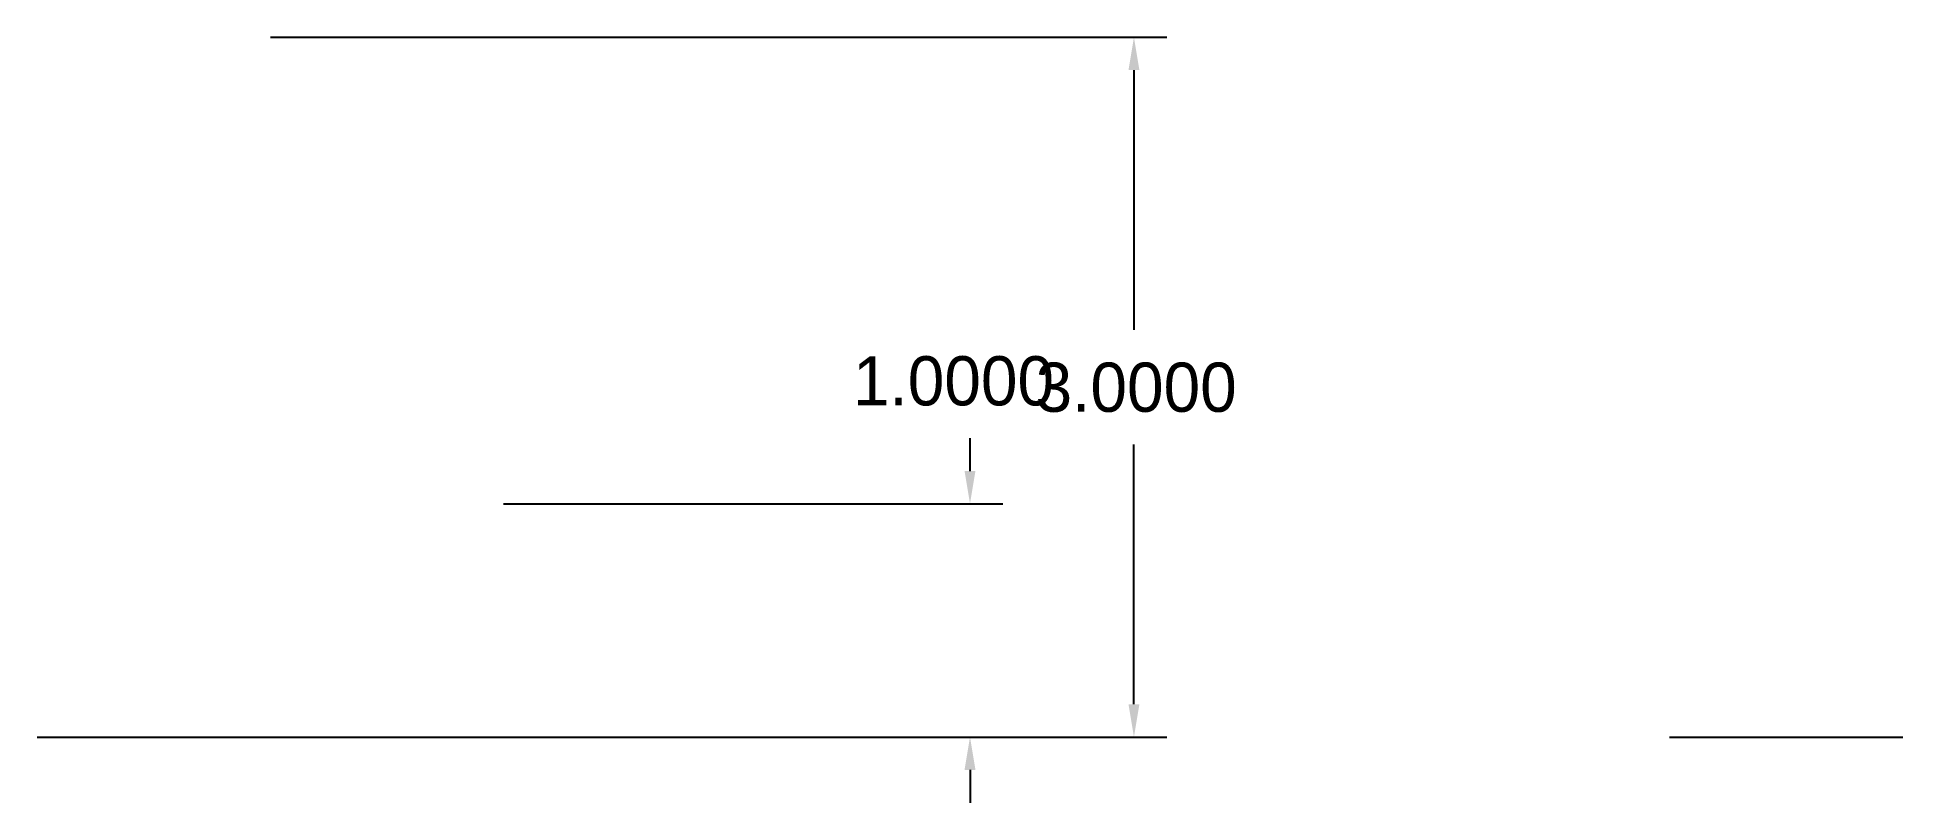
# Model space of a CAD drawing. Extents: x 1 to 9, y 0.72 to 4.
import ezdxf

# ---------------------------------------------------------------- set-up
doc = ezdxf.new("R2010")
doc.units = 0

msp = doc.modelspace()

# ---------------------------------------------------------------- linework, layer by layer
at = {"layer": '', "color": 0}
for p, q in [((2, 4), (5.8438, 4)), ((5.7031, 3.8594), (5.7031, 2.7461)), ((5, 2.1406), (5, 2.2812)), ((5.7031, 1.1406), (5.7031, 2.2539)), ((3, 2), (5.1406, 2)), ((1, 1), (5.1406, 1)), ((5.1406, 1), (5.8438, 1)), ((8, 1), (9, 1)), ((5, 0.8594), (5, 0.7188))]:
    msp.add_line(p, q, dxfattribs=at)
for points in [[(5.7266, 3.8594), (5.6797, 3.8594), (5.7031, 4)], [(5.0234, 2.1406), (4.9766, 2.1406), (5, 2)], [(5.7266, 1.1406), (5.6797, 1.1406), (5.7031, 1)], [(5.0234, 0.8594), (4.9766, 0.8594), (5, 1)]]:
    msp.add_solid(points, dxfattribs=at)

# ---------------------------------------------------------------- texts
for s, p in [('1.0000', (4.4978, 2.4219)), ('3.0000', (5.2812, 2.3945))]:
    msp.add_text(s, height=0.21094, dxfattribs=at).set_placement(p)

doc.saveas('drawing.dxf')
